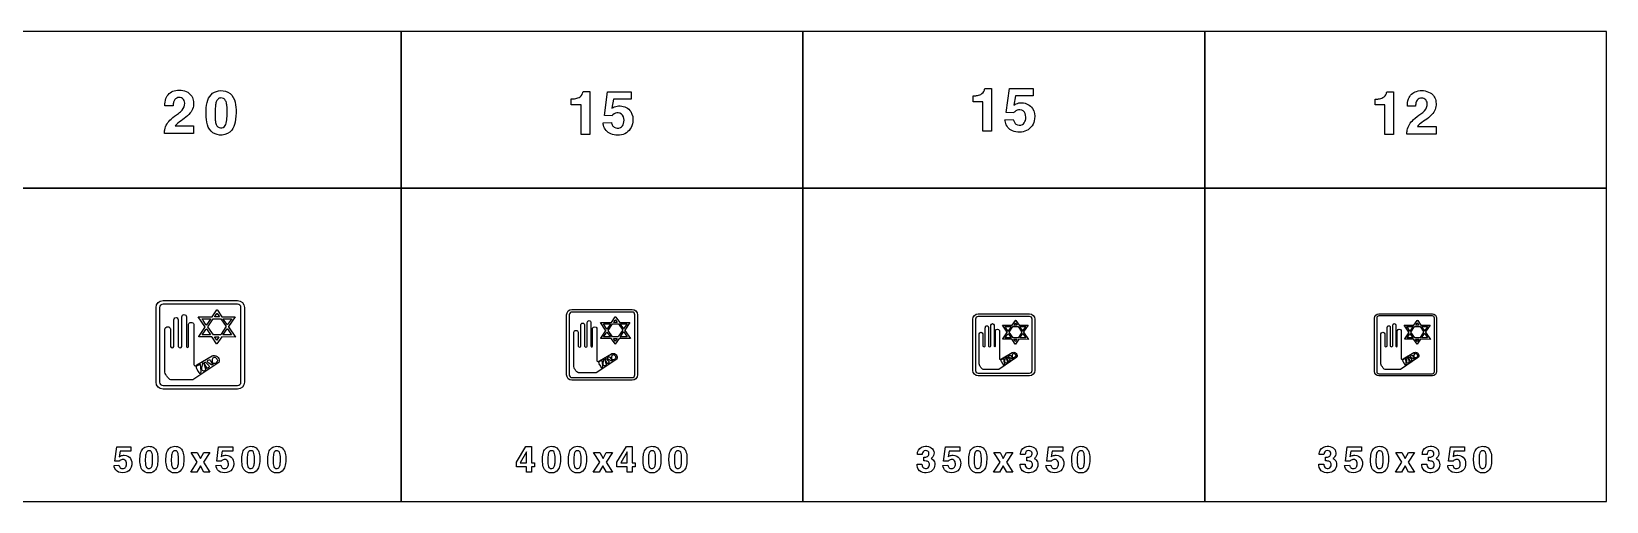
# Model space of a CAD drawing. Extents: x 0 to 18160, y 0 to 2655.
# Drawn here: x 9262 to 18160, y 0 to 2655 of the extents above; entities that cross this region are included whole.
import ezdxf

# ---------------------------------------------------------------- set-up
doc = ezdxf.new("R2010")
doc.units = 0
doc.header["$MEASUREMENT"] = 0

msp = doc.modelspace()

# ---------------------------------------------------------------- linework, layer by layer
for points in [[(9080, 1770), (11350, 1770), (11350, 2655), (9080, 2655)], [(11350, 1770), (13620, 1770), (13620, 2655), (11350, 2655)], [(13620, 1770), (15890, 1770), (15890, 2655), (13620, 2655)], [(15890, 1770), (18160, 1770), (18160, 2655), (15890, 2655)], [(9080, 0), (11350, 0), (11350, 1770), (9080, 1770)], [(11350, 0), (13620, 0), (13620, 1770), (11350, 1770)], [(13620, 0), (15890, 0), (15890, 1770), (13620, 1770)], [(15890, 0), (18160, 0), (18160, 1770), (15890, 1770)], [(10360.9, 988.034), (10360.4, 986.777), (10332.4, 945.305), (10329.6, 940.577), (10329, 940.577), (10290, 940.616), (10289.3, 940.618), (10257.2, 986.402), (10288, 1032.56), (10331.7, 1032.28)], [(12601.7, 967.428), (12601.3, 966.422), (12578.9, 933.245), (12576.4, 929.462), (12545, 929.494), (12544.4, 929.495), (12518.7, 966.122), (12543.4, 1003.05), (12578.4, 1002.82)], [(14857.1, 957.125), (14856.8, 956.245), (14837.2, 927.214), (14835, 923.905), (14807.3, 923.933), (14784.5, 955.982), (14806.1, 988.295), (14836.7, 988.097)], [(17127.1, 957.125), (17126.8, 956.245), (17107.2, 927.214), (17105, 923.905), (17077.3, 923.933), (17054.5, 955.982), (17076.1, 988.295), (17106.7, 988.097)], [(10198.2, 221.797), (10163.1, 276.346), (10197.9, 276.346), (10216.2, 242.294), (10234.9, 276.346), (10269, 276.346), (10233.5, 222.318), (10270, 166.299), (10235.4, 166.299), (10215.6, 202.389), (10195.2, 166.299), (10161, 166.299)], [(12001, 222.096), (12055.2, 309.963), (12087.1, 309.963), (12087.1, 219.228), (12103.3, 219.228), (12103.3, 196.409), (12087.1, 196.409), (12087.1, 165.058), (12058.6, 165.058), (12058.6, 196.409), (12001, 196.409)], [(12058.6, 280.769), (12022.6, 219.228), (12058.6, 219.228)], [(12472.5, 221.797), (12437.4, 276.346), (12472.2, 276.346), (12490.5, 242.294), (12509.2, 276.346), (12543.3, 276.346), (12507.8, 222.318), (12544.3, 166.299), (12509.7, 166.299), (12489.9, 202.389), (12469.5, 166.299), (12435.3, 166.299)], [(12569, 222.114), (12623.3, 309.981), (12655.1, 309.981), (12655.1, 219.246), (12671.3, 219.246), (12671.3, 196.427), (12655.1, 196.427), (12655.1, 165.076), (12626.6, 165.076), (12626.6, 196.427), (12569, 196.427)], [(12626.6, 280.787), (12590.6, 219.246), (12626.6, 219.246)], [(14734.2, 221.783), (14699.1, 276.332), (14733.9, 276.332), (14752.1, 242.28), (14770.8, 276.333), (14805, 276.333), (14769.4, 222.304), (14806, 166.285), (14771.4, 166.285), (14751.6, 202.375), (14731.2, 166.285), (14697, 166.285)], [(17004.2, 221.783), (16969.1, 276.332), (17003.9, 276.332), (17022.1, 242.28), (17040.8, 276.333), (17075, 276.333), (17039.4, 222.304), (17076, 166.285), (17041.4, 166.285), (17021.6, 202.375), (17001.2, 166.285), (16967, 166.285)]]:
    msp.add_lwpolyline(points, close=True)
for points in [[(10012.9, 2078.85, -0.0640343), (10014.2, 2099.78, -0.161687), (10050, 2160.33, -0.0283718), (10091.8, 2192.71, 0.0545111), (10112.7, 2210.64, 0.192461), (10127.7, 2250.18, 0.234238), (10114.1, 2276.56, 0.196223), (10088.8, 2281.34, 0.252425), (10066.8, 2264.16, 0.0856617), (10062.7, 2247.14, 0.0202329), (10062, 2235.45), (10015.3, 2235.45, -0.0983795), (10021.4, 2276.76, -0.245047), (10067.6, 2319.89, -0.207102), (10144.5, 2311.55, -0.233443), (10177, 2259.22, -0.20961), (10158.8, 2195.04, -0.0785124), (10124.9, 2163.57, 0.0107372), (10089.1, 2137.78, 0.0665092), (10073.2, 2121.74), (10177.7, 2121.74), (10177.7, 2078.85)], [(10247.9, 2191.49, -0.0563084), (10253.9, 2254.32, -0.130301), (10276.1, 2298.12, -0.174843), (10317.9, 2319.53, -0.147552), (10371, 2312.9, -0.192146), (10407.8, 2269.73, -0.0833996), (10417.1, 2212.7, -0.0545507), (10412.1, 2141.92, -0.116773), (10393, 2097.85, -0.221099), (10338.1, 2070.16, -0.162564), (10286.7, 2082.68, -0.174743), (10255.4, 2128.1, -0.0640867), (10247.9, 2186.79)], [(12310.9, 2274.45), (12324.1, 2274.45, 0.0261527), (12330.1, 2275.12, 0.0824327), (12354.9, 2282.34, 0.211118), (12374.9, 2306.08, 0.0230957), (12377.6, 2315.99), (12415.7, 2315.99), (12415.7, 2074.01), (12367.1, 2074.01), (12367.1, 2241.03), (12310.9, 2241.03)], [(12491, 2139), (12538, 2140.78, 0.0452719), (12544.4, 2124.55, 0.0567733), (12549.1, 2117.67, 0.070207), (12553.5, 2114.2, 0.264984), (12589.6, 2112.3, 0.20748), (12607, 2135.41, 0.147389), (12605.8, 2173.44, 0.308532), (12576.4, 2194.85, 0.215743), (12546.7, 2184.62, 0.028781), (12541.3, 2178.38), (12498.7, 2180.39), (12516.5, 2315.07), (12650.5, 2315.07), (12650.5, 2273.2), (12550.1, 2273.2), (12541.1, 2221.19, -0.0211252), (12554.1, 2228.73, -0.121371), (12587.4, 2234.58, -0.244671), (12647.2, 2202.63, -0.173069), (12658.8, 2143.5, -0.256779), (12613.6, 2077.51, -0.199585), (12534, 2076.44, -0.245625), (12493.7, 2125.34, -0.0170062)], [(14580.9, 2291.94), (14594.1, 2291.94, 0.0261527), (14600.1, 2292.61, 0.0824327), (14624.9, 2299.84, 0.211118), (14644.9, 2323.58, 0.0230957), (14647.6, 2333.49), (14685.7, 2333.49), (14685.7, 2091.51), (14637.1, 2091.51), (14637.1, 2258.53), (14580.9, 2258.53)], [(14761, 2156.5), (14808, 2158.28, 0.0452719), (14814.4, 2142.04, 0.0567733), (14819.1, 2135.17, 0.070207), (14823.5, 2131.7, 0.264984), (14859.6, 2129.8, 0.20748), (14877, 2152.9, 0.147389), (14875.8, 2190.94, 0.308532), (14846.4, 2212.34, 0.215743), (14816.7, 2202.11, 0.028781), (14811.3, 2195.87), (14768.7, 2197.89), (14786.5, 2332.56), (14920.5, 2332.56), (14920.5, 2290.7), (14820.1, 2290.7), (14811.1, 2238.69, -0.0211252), (14824, 2246.23, -0.121371), (14857.4, 2252.07, -0.244671), (14917.2, 2220.12, -0.173069), (14928.7, 2161, -0.256779), (14883.6, 2095.01, -0.199585), (14804, 2093.94, -0.245625), (14763.7, 2142.83, -0.0170062)], [(16852.4, 2273.43), (16865.5, 2273.43, 0.0261527), (16871.5, 2274.1, 0.0824327), (16896.4, 2281.32, 0.211118), (16916.4, 2305.06, 0.0230957), (16919, 2314.97), (16957.1, 2314.97), (16957.1, 2072.99), (16908.5, 2072.99), (16908.5, 2240.01), (16852.4, 2240.01)], [(17032.5, 2075.98, -0.0640343), (17033.8, 2096.92, -0.161687), (17069.6, 2157.46, -0.0283718), (17111.4, 2189.85, 0.0545111), (17132.3, 2207.78, 0.192461), (17147.3, 2247.31, 0.234238), (17133.7, 2273.69, 0.196223), (17108.4, 2278.47, 0.252425), (17086.4, 2261.29, 0.0856617), (17082.3, 2244.27, 0.0202329), (17081.6, 2232.58), (17034.9, 2232.58, -0.0983795), (17041, 2273.89, -0.245047), (17087.1, 2317.02, -0.207102), (17164.1, 2308.69, -0.233443), (17196.6, 2256.36, -0.20961), (17178.4, 2192.18, -0.0785124), (17144.5, 2160.7, 0.0107372), (17108.7, 2134.91, 0.0665092), (17092.8, 2118.88), (17197.3, 2118.88), (17197.3, 2075.98)], [(10299.2, 2160.96, 0.0124589), (10299.8, 2154.64, 0.0668192), (10305.4, 2129.25, 0.615362), (10356.3, 2123.64, 0.0726881), (10361.7, 2136.67, 0.0588562), (10366.4, 2173.95, 0.0389037), (10364.8, 2240.94, 0.084671), (10358.2, 2264.28, 0.156013), (10346.8, 2276.44, 0.143208), (10331, 2279.4, 0.172584), (10315.3, 2273.2, 0.132565), (10305.3, 2257.64, 0.0498315), (10300.8, 2235.92, 0.0368731)], [(10005, 635.003, -0.414213), (9965, 675.003), (9965, 1095, -0.414213), (10005, 1135), (10425, 1135, -0.414213), (10465, 1095), (10465, 675.003, -0.414213), (10425, 635.003)], [(10005, 655.003), (10425, 655.003, 0.414213), (10445, 675.003), (10445, 1095, 0.414213), (10425, 1115), (10005, 1115, 0.414213), (9985, 1095), (9985, 675.003, 0.414213)], [(10279.2, 1042.93, 0.0460718), (10281.2, 1043.18, 0.104359), (10282.2, 1043.63), (10308.8, 1081.78, -0.0109103), (10309.8, 1082.93, -0.318097), (10310.8, 1083.15, -0.127367), (10311.8, 1082.31, -0.0229683), (10313, 1080.57), (10337.5, 1044, 0.157279), (10339.1, 1043.15), (10404.7, 1043.14), (10412.3, 1043.14), (10374.9, 988.673, 0.170033), (10375.1, 987.328), (10415, 929.1), (10336, 929.519), (10308, 890.195, -0.0256269), (10307, 891.272), (10282.5, 928.247, 0.122746), (10281, 929.733), (10206.1, 930.034, -0.116725), (10206.4, 931.007, -0.00738924), (10207.4, 932.791), (10240.6, 982.142, 0.00784595), (10241.9, 984.963, 0.161356), (10241.8, 986.364, 0.044141), (10240.7, 987.853), (10203.5, 1042.33, -0.116187), (10203.4, 1042.85)], [(12315, 685.002, -0.414213), (12285, 715.002), (12285, 1055, -0.414213), (12315, 1085), (12655, 1085, -0.414213), (12685, 1055), (12685, 715.002, -0.414213), (12655, 685.002)], [(12315, 700.003), (12655, 700.003, 0.414213), (12670, 715.003), (12670, 1055, 0.414213), (12655, 1070), (12315, 1070, 0.414213), (12300, 1055), (12300, 715.003, 0.414213)], [(10137, 875.95, 0.083705), (10137.1, 875.065, 0.990213), (10148, 875.089), (10147.9, 880.033), (10147.9, 976.975), (10147.8, 996.59, -0.0609131), (10148.3, 1001.51, -0.677329), (10178.9, 1001.85), (10178.9, 778.604), (10178.9, 772.971, 0.575196), (10192, 768.733), (10196.2, 771.204), (10282.1, 821.918, -0.0615886), (10287.7, 824.362, -0.59503), (10319.5, 784.928), (10173.9, 686.856), (10049.3, 686.789, -0.110549), (10037.5, 694.048, -0.0564332), (10030.7, 701.813, 0.0248465), (10024.8, 710.743, -0.0761337), (10017.4, 723.148, -0.0760223), (10015.3, 738.822), (10015.3, 944.206, 0.00746783), (10015.2, 965.902, -0.0848186), (10015.6, 973.494, -0.862179), (10046.7, 973.472), (10046.6, 896.273), (10046.4, 875.341, 0.701048), (10065.7, 875.528), (10065.7, 889.669), (10065.7, 1020.79, -0.0566156), (10066, 1026.05, -1.01691), (10090.8, 1026.14), (10091.1, 876.958), (10091.1, 875.556, 0.756843), (10111, 876.314), (10111, 883.274), (10111, 1017.69, 0.00791138), (10110.9, 1041.44, -0.0153055), (10110.9, 1042.31, -0.0275233), (10110.9, 1043.85, -0.932983), (10136.9, 1043.79)], [(10271.8, 1032.14, -0.602345), (10273.1, 1029.46), (10251.1, 997.913, -0.082156), (10249.3, 996.314, -0.262171), (10248.4, 996.489, -0.025397), (10246.1, 999.876, 0.0081754), (10245.1, 1001.54), (10231.7, 1021.76, -0.0121102), (10225.9, 1030.01, -0.0876534), (10225.5, 1031.25, -0.122351), (10225.8, 1031.79, -0.0965265), (10226.7, 1032.05, -0.0390165), (10228.2, 1032.14)], [(10296.7, 1043.19, -0.00735887), (10297.3, 1044.26), (10308.2, 1062.03, -0.0792398), (10309.2, 1062.63, -0.0997169), (10310.2, 1061.97), (10323, 1043.22)], [(10391.8, 1032.42), (10390.7, 1030.87), (10369.2, 1000.35, -0.0788601), (10367.6, 999.229, -0.252582), (10366.4, 999.582), (10345.3, 1030.76, -0.056561), (10345, 1032.36, -0.028578), (10347.1, 1032.44)], [(12422.6, 877.76, 0.083705), (12422.7, 877.053, 0.990213), (12431.4, 877.072), (12431.3, 881.027), (12431.3, 958.581), (12431.3, 974.273, -0.0609131), (12431.6, 978.207, -0.677329), (12456.1, 978.479), (12456.2, 799.884), (12456.1, 795.377, 0.575196), (12466.6, 791.987), (12469.9, 793.963), (12538.7, 834.535, -0.0615886), (12543.1, 836.49, -0.59503), (12568.6, 804.943), (12452.2, 726.486), (12352.5, 726.432, -0.110549), (12343, 732.239, -0.0564332), (12337.6, 738.451, 0.0248465), (12332.8, 745.595, -0.0761337), (12326.9, 755.519, -0.0760223), (12325.3, 768.058), (12325.2, 932.365, 0.00746783), (12325.2, 949.722, -0.0848186), (12325.5, 955.796, -0.862179), (12350.3, 955.778), (12350.3, 894.019), (12350.1, 877.274, 0.701048), (12365.6, 877.423), (12365.6, 888.736), (12365.6, 993.631, -0.0566156), (12365.8, 997.837, -1.01691), (12385.6, 997.913), (12385.9, 878.567), (12385.8, 877.446, 0.756843), (12401.8, 878.052), (12401.8, 883.62), (12401.8, 991.152, 0.00791138), (12401.7, 1010.15, -0.0153055), (12401.7, 1010.85, -0.0275233), (12401.7, 1012.08, -0.932983), (12422.5, 1012.03)], [(12536.4, 1011.34, 0.0460718), (12537.9, 1011.54, 0.104359), (12538.7, 1011.9), (12560.1, 1042.43, -0.0109103), (12560.9, 1043.35, -0.318097), (12561.7, 1043.52, -0.127367), (12562.5, 1042.85, -0.0229683), (12563.4, 1041.46), (12583, 1012.2, 0.157279), (12584.3, 1011.52), (12636.8, 1011.51), (12642.9, 1011.51), (12613, 967.939, 0.170033), (12613, 966.863), (12645, 920.28), (12581.8, 920.616), (12559.4, 889.156, -0.0256269), (12558.6, 890.018), (12539, 919.598, 0.122746), (12537.8, 920.787), (12477.8, 921.028, -0.116725), (12478.1, 921.806, -0.00738924), (12478.9, 923.233), (12505.5, 962.715, 0.00784595), (12506.5, 964.971, 0.161356), (12506.4, 966.092, 0.044141), (12505.5, 967.283), (12475.8, 1011.07)], [(12530.4, 1002.71, -0.602345), (12531.5, 1000.57), (12513.9, 975.332, -0.082156), (12512.5, 974.052, -0.262171), (12511.7, 974.192, -0.025397), (12509.9, 976.901, 0.0081754), (12509.1, 978.23), (12498.3, 994.41, -0.0121102), (12493.7, 1001.01, -0.0876534), (12493.4, 1002, -0.122351), (12493.7, 1002.43, -0.0965265), (12494.4, 1002.64, -0.0390165), (12495.6, 1002.71)], [(12550.4, 1011.55, -0.00735887), (12550.8, 1012.41), (12559.5, 1026.62, -0.0792398), (12560.4, 1027.11, -0.0997169), (12561.2, 1026.58), (12571.4, 1011.58)], [(12626.4, 1002.94), (12625.6, 1001.7), (12608.4, 977.279, -0.0788601), (12607.1, 976.384, -0.252582), (12606.1, 976.667), (12589.2, 1001.61, -0.056561), (12589, 1002.89, -0.028578), (12590.7, 1002.95)], [(14610, 710.003, -0.414213), (14580, 740.003), (14580, 1030, -0.414213), (14610, 1060), (14900, 1060, -0.414213), (14930, 1030), (14930, 740.003, -0.414213), (14900, 710.003)], [(14610, 725.003), (14900, 725.003, 0.414213), (14915, 740.003), (14915, 1030, 0.414213), (14900, 1045), (14610, 1045, 0.414213), (14595, 1030), (14595, 740.003, 0.414213)], [(14700.4, 878.666, 0.083705), (14700.5, 878.046, 0.990213), (14708.1, 878.063), (14708, 881.524), (14708, 949.383), (14708, 963.114, -0.0609131), (14708.3, 966.556, -0.677329), (14729.7, 966.794), (14729.8, 810.524), (14729.7, 806.581, 0.575196), (14738.9, 803.614), (14741.8, 805.343), (14802, 840.843, -0.0615886), (14805.9, 842.554, -0.59503), (14828.2, 814.951), (14726.3, 746.3), (14639, 746.253, -0.110549), (14630.8, 751.334, -0.0564332), (14626, 756.77, 0.0248465), (14621.8, 763.021, -0.0761337), (14616.7, 771.705, -0.0760223), (14615.2, 782.676), (14615.2, 926.445, 0.00746783), (14615.1, 941.632, -0.0848186), (14615.4, 946.947, -0.862179), (14637.2, 946.931), (14637.1, 892.892), (14637, 878.24, 0.701048), (14650.5, 878.371), (14650.5, 888.269), (14650.5, 980.052, -0.0566156), (14650.7, 983.733, -1.01691), (14668.1, 983.799), (14668.2, 879.372), (14668.2, 878.39, 0.756843), (14682.2, 878.92), (14682.2, 883.793), (14682.2, 977.883, 0.00791138), (14682.1, 994.507, -0.0153055), (14682.1, 995.116, -0.0275233), (14682.1, 996.193, -0.932983), (14700.4, 996.152)], [(14799.9, 995.55, 0.0460718), (14801.3, 995.724, 0.104359), (14802, 996.039), (14820.7, 1022.75, -0.0109103), (14821.4, 1023.55, -0.318097), (14822.1, 1023.7, -0.127367), (14822.8, 1023.12, -0.0229683), (14823.6, 1021.9), (14840.8, 996.299, 0.157279), (14841.9, 995.703), (14887.8, 995.698), (14893.1, 995.698), (14867, 957.572, 0.170033), (14867, 956.63), (14895, 915.871), (14839.7, 916.164), (14820.1, 888.637, -0.0256269), (14819.4, 889.391), (14802.2, 915.274, 0.122746), (14801.2, 916.314), (14748.7, 916.525, -0.116725), (14748.9, 917.206, -0.00738924), (14749.7, 918.455), (14772.9, 953.001, 0.00784595), (14773.9, 954.975, 0.161356), (14773.7, 955.956, 0.044141), (14773, 956.998), (14746.9, 995.314)], [(14794.7, 988, -0.602345), (14795.7, 986.121), (14780.3, 964.041, -0.082156), (14779, 962.921, -0.262171), (14778.4, 963.044, -0.025397), (14776.8, 965.415, 0.0081754), (14776.1, 966.577), (14766.7, 980.734, -0.0121102), (14762.6, 986.506, -0.0876535), (14762.3, 987.378, -0.122351), (14762.6, 987.756, -0.0965265), (14763.2, 987.938, -0.0390165), (14764.2, 988)], [(14812.2, 995.732, -0.00735887), (14812.6, 996.482), (14820.2, 1008.92, -0.0792398), (14821, 1009.34, -0.0997169), (14821.7, 1008.88), (14830.6, 995.756)], [(14878.7, 988.194), (14878, 987.112), (14862.9, 965.744, -0.0788601), (14861.8, 964.961, -0.252582), (14861, 965.209), (14846.2, 987.033, -0.056561), (14846, 988.153, -0.028578), (14847.5, 988.209)], [(16874, 710.003, -0.414213), (16850, 734.003), (16850, 1036, -0.414213), (16874, 1060), (17176, 1060, -0.414213), (17200, 1036), (17200, 734.003, -0.414213), (17176, 710.003)], [(16874, 722.003), (17176, 722.003, 0.414213), (17188, 734.003), (17188, 1036, 0.414213), (17176, 1048), (16874, 1048, 0.414213), (16862, 1036), (16862, 734.003, 0.414213)], [(16970.4, 878.666, 0.083705), (16970.5, 878.046, 0.990213), (16978.1, 878.063), (16978, 881.524), (16978, 949.383), (16978, 963.114, -0.0609131), (16978.3, 966.556, -0.677329), (16999.7, 966.794), (16999.8, 810.524), (16999.7, 806.581, 0.575196), (17008.9, 803.614), (17011.8, 805.343), (17072, 840.843, -0.0615886), (17075.9, 842.554, -0.59503), (17098.2, 814.951), (16996.3, 746.3), (16909, 746.253, -0.110549), (16900.8, 751.334, -0.0564332), (16896, 756.77, 0.0248465), (16891.8, 763.021, -0.0761337), (16886.7, 771.705, -0.0760223), (16885.2, 782.676), (16885.2, 926.445, 0.00746783), (16885.1, 941.632, -0.0848186), (16885.4, 946.947, -0.862179), (16907.2, 946.931), (16907.1, 892.892), (16907, 878.24, 0.701048), (16920.5, 878.371), (16920.5, 888.269), (16920.5, 980.052, -0.0566156), (16920.7, 983.733, -1.01691), (16938.1, 983.799), (16938.2, 879.372), (16938.2, 878.39, 0.756843), (16952.2, 878.92), (16952.2, 883.793), (16952.2, 977.883, 0.00791138), (16952.1, 994.507, -0.0153055), (16952.1, 995.116, -0.0275233), (16952.1, 996.193, -0.932983), (16970.4, 996.152)], [(17069.9, 995.55, 0.0460718), (17071.3, 995.724, 0.104359), (17072, 996.039), (17090.7, 1022.75, -0.0109103), (17091.4, 1023.55, -0.318097), (17092.1, 1023.7, -0.127367), (17092.8, 1023.12, -0.0229683), (17093.6, 1021.9), (17110.8, 996.299, 0.157279), (17111.9, 995.703), (17157.8, 995.698), (17163.1, 995.698), (17137, 957.572, 0.170033), (17137, 956.63), (17165, 915.871), (17109.7, 916.164), (17090.1, 888.637, -0.0256269), (17089.4, 889.391), (17072.2, 915.274, 0.122746), (17071.2, 916.314), (17018.7, 916.525, -0.116725), (17018.9, 917.206, -0.00738924), (17019.7, 918.455), (17042.9, 953.001, 0.00784595), (17043.9, 954.975, 0.161356), (17043.7, 955.956, 0.044141), (17043, 956.998), (17016.9, 995.314)], [(17064.7, 988, -0.602345), (17065.7, 986.121), (17050.3, 964.041, -0.082156), (17049, 962.921, -0.262171), (17048.4, 963.044, -0.025397), (17046.8, 965.415, 0.0081754), (17046.1, 966.577), (17036.7, 980.734, -0.0121102), (17032.6, 986.506, -0.0876535), (17032.3, 987.378, -0.122351), (17032.6, 987.756, -0.0965265), (17033.2, 987.938, -0.0390165), (17034.2, 988)], [(17082.2, 995.732, -0.00735887), (17082.6, 996.482), (17090.2, 1008.92, -0.0792398), (17091, 1009.34, -0.0997169), (17091.7, 1008.88), (17100.6, 995.756)], [(17148.7, 988.194), (17148, 987.112), (17132.9, 965.744, -0.0788601), (17131.8, 964.961, -0.252582), (17131, 965.209), (17116.2, 987.033, -0.056561), (17116, 988.153, -0.028578), (17117.5, 988.209)], [(10273.8, 941.85, -0.22391), (10273.6, 940.675), (10267.5, 940.585), (10226.4, 940.585), (10243.3, 966.434, -0.0273779), (10249.5, 975.285)], [(10320.9, 929.43), (10308.4, 911.333, -0.151999), (10307.8, 911.395), (10296, 929.391), (10299.8, 929.43)], [(10392.2, 942.233, -0.206584), (10392.4, 941.235, -0.103537), (10391.8, 940.87, -0.0613129), (10389.4, 940.888, 0.014511), (10388.4, 940.96), (10343.3, 940.96), (10344.3, 942.47), (10367.6, 975.869, -0.333311), (10368.8, 975.846)], [(12532.1, 930.48, -0.22391), (12531.9, 929.541), (12527, 929.469), (12494.1, 929.469), (12507.6, 950.148, -0.0273779), (12512.6, 957.228)], [(12569.7, 920.544), (12559.8, 906.067, -0.151999), (12559.2, 906.117), (12549.8, 920.513), (12552.8, 920.544)], [(12626.8, 930.787, -0.206584), (12626.9, 929.989, -0.103537), (12626.4, 929.696, -0.0613129), (12624.5, 929.71, 0.0145111), (12623.8, 929.768), (12587.6, 929.768), (12588.5, 930.976), (12607.1, 957.696, -0.333311), (12608.1, 957.677)], [(14796.2, 924.796, -0.22391), (14796, 923.974), (14791.7, 923.911), (14763, 923.911), (14774.8, 942.005, -0.0273779), (14779.2, 948.2)], [(14829.1, 916.101), (14820.4, 903.434, -0.151999), (14819.9, 903.477), (14811.7, 916.074), (14814.4, 916.101)], [(14879, 925.064, -0.206584), (14879.2, 924.366, -0.103537), (14878.7, 924.11, -0.0613129), (14877.1, 924.123, 0.014511), (14876.4, 924.173), (14844.8, 924.173), (14845.5, 925.23), (14861.8, 948.61, -0.333311), (14862.7, 948.594)], [(17066.2, 924.796, -0.22391), (17066, 923.974), (17061.7, 923.911), (17033, 923.911), (17044.8, 942.005, -0.0273779), (17049.2, 948.2)], [(17099.1, 916.101), (17090.4, 903.434, -0.151999), (17089.9, 903.477), (17081.7, 916.074), (17084.4, 916.101)], [(17149, 925.064, -0.206584), (17149.2, 924.366, -0.103537), (17148.7, 924.11, -0.0613129), (17147.1, 924.123, 0.014511), (17146.4, 924.173), (17114.8, 924.173), (17115.5, 925.23), (17131.8, 948.61, -0.333311), (17132.7, 948.594)], [(10309.4, 804.763, -0.0145056), (10311.6, 797.698, -0.20397), (10311, 791.746), (10302.4, 782.26), (10298.7, 779.428, -0.0510511), (10291.8, 779.241), (10287.3, 781.368), (10285, 785.961, -0.0789782), (10284.9, 787.288), (10285, 789.235), (10285, 803.432, -0.145064), (10287.1, 812.117, -0.280692), (10294.7, 815.642, -0.162759), (10301.8, 813.287), (10307.2, 808.4, -0.0891286)], [(12508.3, 775.823, -0.286052), (12506.8, 769.877, -0.0157135), (12504.2, 767.336, -0.171678), (12501.8, 766.483, -0.197386), (12495.8, 768.425, -0.0729641), (12492.3, 773.013, -0.156927), (12491.5, 776.942, -0.0575472), (12491.9, 780.782), (12496, 800.084), (12496.7, 803.362, -0.151075), (12497.4, 803.902), (12501.1, 801.586), (12506.8, 780.824)], [(12525.1, 788.677, -0.0765563), (12525.4, 787.209), (12523.9, 782.65), (12516.4, 778.048, -0.0463111), (12515.8, 778.438, -0.0815042), (12514.6, 780.372), (12504.7, 799.852, -0.307967), (12505.6, 805.45, -0.0196533), (12506.6, 806.64, -0.13588), (12507.5, 807.188, -0.213376), (12508.6, 806.94, -0.0327353), (12509.3, 806.419), (12522.2, 793.292, -0.117883)], [(12536.3, 804.974), (12542.3, 795.748, -0.105165), (12542, 795.157, -0.0332428), (12541.4, 794.601, -0.0683811), (12540.8, 794.281), (12535.6, 794.341), (12523.7, 802.133), (12519.6, 804.9), (12517.8, 807.714, -0.353244), (12521.3, 816.346, -0.251559), (12529, 816.548), (12529.3, 816.201)], [(12560.5, 820.811, -0.0145056), (12562.2, 815.158, -0.20397), (12561.8, 810.397), (12554.9, 802.808), (12551.9, 800.542, -0.0510511), (12546.4, 800.393), (12542.8, 802.095), (12541, 805.769, -0.0789782), (12540.9, 806.83), (12541, 808.388), (12541, 819.746, -0.145064), (12542.7, 826.693, -0.280692), (12548.7, 829.514, -0.162759), (12554.4, 827.63), (12558.8, 823.72, -0.0891286)], [(14758.7, 781.389), (14755.4, 806.853, 0.229841), (14754.8, 807.252, 0.11235), (14754, 807.145, 0.0141641), (14753.3, 806.841), (14742.9, 801.983, 0.241468), (14738.5, 797.678, 0.259308), (14739.7, 791.836), (14747.2, 779.399), (14749.4, 775.267), (14750.1, 773.717, 0.0827987), (14750.8, 772.69, 0.202664), (14751.6, 772.365, 0.101051), (14753, 772.687, 0.0304882), (14756.1, 774.355, 0.205232), (14758.4, 777.376, 0.0649817)], [(14775.4, 789.471, -0.286052), (14774.1, 784.269, -0.0157135), (14771.8, 782.046, -0.171678), (14769.7, 781.298, -0.197386), (14764.5, 782.998, -0.0729641), (14761.4, 787.012, -0.156927), (14760.7, 790.45, -0.0575472), (14761, 793.81), (14764.6, 810.7), (14765.2, 813.568, -0.151075), (14765.9, 814.04), (14769, 812.014), (14774, 793.847)], [(14790.1, 800.717, -0.0765563), (14790.3, 799.433), (14789.1, 795.444), (14782.5, 791.417, -0.0463111), (14781.9, 791.758, -0.0815042), (14780.9, 793.451), (14772.3, 810.495, -0.307967), (14773, 815.394, -0.0196533), (14773.9, 816.435, -0.13588), (14774.7, 816.915, -0.213376), (14775.6, 816.697, -0.0327353), (14776.3, 816.241), (14787.6, 804.756, -0.117883)], [(14799.9, 814.977), (14805.1, 806.905, -0.105165), (14804.9, 806.388, -0.0332428), (14804.3, 805.901, -0.0683811), (14803.8, 805.621), (14799.3, 805.674), (14788.8, 812.492), (14785.3, 814.913), (14783.7, 817.375, -0.353244), (14786.8, 824.928, -0.251559), (14793.5, 825.105), (14793.8, 824.801)], [(14821.1, 828.834, -0.0145056), (14822.6, 823.889, -0.20397), (14822.2, 819.722), (14816.2, 813.082), (14813.6, 811.099, -0.0510511), (14808.7, 810.969), (14805.6, 812.458), (14804, 815.673, -0.0789782), (14803.9, 816.602), (14804, 817.965), (14804, 827.903, -0.145064), (14805.5, 833.982, -0.280692), (14810.8, 836.45, -0.162759), (14815.8, 834.801), (14819.6, 831.38, -0.0891287)], [(17028.7, 781.389), (17025.4, 806.853, 0.229841), (17024.8, 807.252, 0.11235), (17024, 807.145, 0.0141641), (17023.3, 806.841), (17012.9, 801.983, 0.241468), (17008.5, 797.678, 0.259308), (17009.7, 791.836), (17017.2, 779.399), (17019.4, 775.267), (17020.1, 773.717, 0.0827987), (17020.8, 772.69, 0.202664), (17021.6, 772.365, 0.101051), (17023, 772.687, 0.0304882), (17026.1, 774.355, 0.205232), (17028.4, 777.376, 0.0649817)], [(17045.4, 789.471, -0.286052), (17044.1, 784.269, -0.0157135), (17041.8, 782.046, -0.171678), (17039.7, 781.298, -0.197386), (17034.5, 782.998, -0.0729641), (17031.4, 787.012, -0.156927), (17030.7, 790.45, -0.0575472), (17031, 793.81), (17034.6, 810.7), (17035.2, 813.568, -0.151075), (17035.9, 814.04), (17039, 812.014), (17044, 793.847)], [(17060.1, 800.717, -0.0765563), (17060.3, 799.433), (17059.1, 795.444), (17052.5, 791.417, -0.0463111), (17051.9, 791.758, -0.0815042), (17050.9, 793.451), (17042.3, 810.495, -0.307967), (17043, 815.394, -0.0196533), (17043.9, 816.435, -0.13588), (17044.7, 816.915, -0.213376), (17045.6, 816.697, -0.0327353), (17046.3, 816.241), (17057.6, 804.756, -0.117883)], [(17069.9, 814.977), (17075.1, 806.905, -0.105165), (17074.9, 806.388, -0.0332428), (17074.3, 805.901, -0.0683811), (17073.8, 805.621), (17069.3, 805.674), (17058.8, 812.492), (17055.3, 814.913), (17053.7, 817.375, -0.353244), (17056.8, 824.928, -0.251559), (17063.5, 825.105), (17063.8, 824.801)], [(17091.1, 828.834, -0.0145056), (17092.6, 823.889, -0.20397), (17092.2, 819.722), (17086.2, 813.082), (17083.6, 811.099, -0.0510511), (17078.7, 810.969), (17075.6, 812.458), (17074, 815.673, -0.0789782), (17073.9, 816.602), (17074, 817.965), (17074, 827.903, -0.145064), (17075.5, 833.982, -0.280692), (17080.8, 836.45, -0.162759), (17085.8, 834.801), (17089.6, 831.38, -0.0891287)], [(10220.3, 736.984), (10215.6, 773.361, 0.229841), (10214.8, 773.931, 0.11235), (10213.6, 773.777, 0.0141641), (10212.5, 773.344), (10197.7, 766.404, 0.241468), (10191.4, 760.254, 0.259308), (10193.1, 751.908), (10203.9, 734.14), (10207, 728.238), (10208, 726.024, 0.0827987), (10209, 724.556, 0.202664), (10210.1, 724.093, 0.101051), (10212.1, 724.551, 0.0304882), (10216.5, 726.935, 0.205232), (10219.8, 731.25, 0.0649817)], [(10244.1, 748.527, -0.286052), (10242.3, 741.095, -0.0157135), (10239.1, 737.919, -0.171678), (10236, 736.852, -0.197386), (10228.5, 739.28, -0.0729641), (10224.1, 745.014, -0.156927), (10223.1, 749.926, -0.0575472), (10223.6, 754.726), (10228.7, 778.854), (10229.6, 782.951, -0.151075), (10230.6, 783.625), (10235.1, 780.731), (10242.2, 754.778)], [(10265.2, 764.595, -0.0765563), (10265.5, 762.76), (10263.7, 757.061), (10254.2, 751.309, -0.0463111), (10253.5, 751.796, -0.0815042), (10252, 754.214), (10239.7, 778.563, -0.307967), (10240.7, 785.561, -0.0196533), (10242, 787.048, -0.13588), (10243.1, 787.734, -0.213376), (10244.5, 787.424, -0.0327353), (10245.4, 786.772), (10261.5, 770.364, -0.117883)], [(10279.1, 784.965), (10286.6, 773.434, -0.105165), (10286.3, 772.695, -0.0332428), (10285.5, 772, -0.0683811), (10284.7, 771.599), (10278.2, 771.674), (10263.3, 781.415), (10258.2, 784.873), (10256, 788.391, -0.353244), (10260.4, 799.181, -0.251559), (10270, 799.433), (10270.4, 799)], [(12489.2, 766.588), (12485.5, 795.689, 0.229841), (12484.8, 796.145, 0.11235), (12483.9, 796.022, 0.0141641), (12483, 795.675), (12471.2, 790.124, 0.241468), (12466.1, 785.204, 0.259308), (12467.5, 778.527), (12476.1, 764.313), (12478.6, 759.591), (12479.4, 757.82, 0.0827987), (12480.2, 756.645, 0.202664), (12481.1, 756.275, 0.101051), (12482.7, 756.642, 0.0304882), (12486.2, 758.548, 0.205232), (12488.8, 762.001, 0.0649817)], [(9727.75, 203.882), (9755.92, 204.948, 0.0452719), (9759.76, 195.209, 0.0567733), (9762.6, 191.086, 0.070207), (9765.26, 189, 0.264984), (9786.87, 187.863, 0.20748), (9797.32, 201.726, 0.147389), (9796.63, 224.545, 0.308532), (9779, 237.389, 0.215743), (9761.13, 231.252, 0.028781), (9757.91, 227.507), (9732.34, 228.716), (9743.03, 309.522), (9823.46, 309.522), (9823.46, 284.403), (9763.2, 284.403), (9757.82, 253.195, -0.0211252), (9765.57, 257.721, -0.121371), (9785.57, 261.228, -0.244671), (9821.44, 242.057, -0.173069), (9828.39, 206.583, -0.256779), (9801.28, 166.986, -0.199585), (9753.55, 166.346, -0.245625), (9729.38, 195.683, -0.0170062)], [(9874.18, 234.284, -0.0563084), (9877.8, 271.986, -0.130301), (9891.12, 298.265, -0.174843), (9916.22, 311.109, -0.147552), (9948.09, 307.128, -0.192146), (9970.17, 281.228, -0.0833996), (9975.72, 247.01, -0.0545507), (9972.71, 204.545, -0.116773), (9961.26, 178.1, -0.221099), (9928.35, 161.488, -0.162564), (9897.47, 169, -0.174743), (9878.7, 196.251, -0.0640867), (9874.23, 231.464)], [(9905.01, 215.967, 0.0124589), (9905.32, 212.175, 0.0668192), (9908.68, 196.938, 0.615362), (9939.23, 193.574, 0.0726881), (9942.5, 201.393, 0.0588562), (9945.32, 223.763, 0.0389037), (9944.34, 263.953, 0.084671), (9940.39, 277.957, 0.156013), (9933.52, 285.256, 0.143208), (9924.08, 287.033, 0.172584), (9914.63, 283.313, 0.132565), (9908.66, 273.976, 0.0498315), (9905.93, 260.943, 0.0368731)], [(10020.9, 234.284, -0.0563084), (10024.6, 271.986, -0.130301), (10037.9, 298.265, -0.174843), (10063, 311.109, -0.147552), (10094.8, 307.128, -0.192146), (10116.9, 281.227, -0.0833996), (10122.5, 247.009, -0.0545507), (10119.5, 204.545, -0.116773), (10108, 178.1, -0.221099), (10075.1, 161.488, -0.162564), (10044.2, 169, -0.174743), (10025.5, 196.251, -0.0640867), (10021, 231.465)], [(10051.8, 215.967, 0.0124589), (10052.1, 212.175, 0.0668192), (10055.4, 196.938, 0.615362), (10086, 193.574, 0.0726881), (10089.2, 201.393, 0.0588562), (10092.1, 223.763, 0.0389037), (10091.1, 263.953, 0.084671), (10087.1, 277.957, 0.156013), (10080.3, 285.256, 0.143208), (10070.8, 287.033, 0.172584), (10061.4, 283.313, 0.132565), (10055.4, 273.976, 0.0498315), (10052.7, 260.943, 0.0368731)], [(10303.3, 203.891), (10331.5, 204.957, 0.0452719), (10335.3, 195.218, 0.0567733), (10338.2, 191.095, 0.070207), (10340.8, 189.009, 0.264984), (10362.4, 187.872, 0.20748), (10372.9, 201.735, 0.147389), (10372.2, 224.554, 0.308532), (10354.6, 237.398, 0.215743), (10336.7, 231.261, 0.028781), (10333.5, 227.517), (10307.9, 228.725), (10318.6, 309.531), (10399, 309.531), (10399, 284.412), (10338.8, 284.412), (10333.4, 253.204, -0.0211252), (10341.1, 257.73, -0.121371), (10361.1, 261.237, -0.244671), (10397, 242.066, -0.173069), (10404, 206.592, -0.256779), (10376.8, 166.995, -0.199585), (10329.1, 166.355, -0.245625), (10304.9, 195.692, -0.0170062)], [(10449.7, 234.285, -0.0563084), (10453.4, 271.986, -0.130301), (10466.7, 298.266, -0.174843), (10491.8, 311.109, -0.147552), (10523.7, 307.128, -0.192146), (10545.7, 281.228, -0.0833996), (10551.3, 247.01, -0.0545507), (10548.3, 204.545, -0.116773), (10536.8, 178.1, -0.221099), (10503.9, 161.488, -0.162564), (10473, 169, -0.174743), (10454.3, 196.251, -0.0640867), (10449.8, 231.465)], [(10480.6, 215.967, 0.0124589), (10480.9, 212.176, 0.0668192), (10484.2, 196.939, 0.615362), (10514.8, 193.574, 0.0726881), (10518.1, 201.394, 0.0588562), (10520.9, 223.763, 0.0389037), (10519.9, 263.953, 0.084671), (10516, 277.958, 0.156013), (10509.1, 285.256, 0.143208), (10499.7, 287.033, 0.172584), (10490.2, 283.313, 0.132565), (10484.2, 273.977, 0.0498315), (10481.5, 260.943, 0.0368731)], [(10596.5, 234.275, -0.0563084), (10600.1, 271.977, -0.130301), (10613.4, 298.256, -0.174843), (10638.5, 311.1, -0.147552), (10670.4, 307.119, -0.192146), (10692.5, 281.219, -0.0833996), (10698, 247.001, -0.0545507), (10695, 204.536, -0.116773), (10683.6, 178.091, -0.221099), (10650.7, 161.479, -0.162564), (10619.8, 168.991, -0.174743), (10601, 196.242, -0.0640867), (10596.5, 231.455)], [(10627.3, 215.958, 0.0124589), (10627.6, 212.166, 0.0668192), (10631, 196.929, 0.615362), (10661.5, 193.565, 0.0726881), (10664.8, 201.384, 0.0588562), (10667.6, 223.754, 0.0389037), (10666.7, 263.944, 0.084671), (10662.7, 277.948, 0.156013), (10655.8, 285.247, 0.143208), (10646.4, 287.024, 0.172584), (10636.9, 283.304, 0.132565), (10631, 273.967, 0.0498315), (10628.2, 260.934, 0.0368731)], [(12148.5, 234.285, -0.0563084), (12152.1, 271.986, -0.130301), (12165.4, 298.266, -0.174843), (12190.5, 311.109, -0.147552), (12222.4, 307.128, -0.192146), (12244.5, 281.228, -0.0833996), (12250, 247.01, -0.0545507), (12247, 204.545, -0.116773), (12235.6, 178.1, -0.221099), (12202.7, 161.489, -0.162564), (12171.8, 169, -0.174743), (12153, 196.252, -0.0640867), (12148.5, 231.465)], [(12179.3, 215.967, 0.0124589), (12179.6, 212.176, 0.0668192), (12183, 196.939, 0.615362), (12213.5, 193.574, 0.0726881), (12216.8, 201.394, 0.0588562), (12219.6, 223.763, 0.0389037), (12218.6, 263.953, 0.084671), (12214.7, 277.958, 0.156013), (12207.8, 285.256, 0.143208), (12198.4, 287.034, 0.172584), (12188.9, 283.313, 0.132565), (12183, 273.977, 0.0498315), (12180.2, 260.943, 0.0368731)], [(12295.2, 234.285, -0.0563084), (12298.9, 271.986, -0.130301), (12312.2, 298.266, -0.174843), (12337.3, 311.109, -0.147552), (12369.1, 307.128, -0.192146), (12391.2, 281.228, -0.0833996), (12396.8, 247.01, -0.0545507), (12393.8, 204.545, -0.116773), (12382.3, 178.1, -0.221099), (12349.4, 161.489, -0.162564), (12318.5, 169.001, -0.174743), (12299.8, 196.252, -0.0640867), (12295.3, 231.465)], [(12326.1, 215.967, 0.0124589), (12326.4, 212.176, 0.0668192), (12329.7, 196.939, 0.615362), (12360.3, 193.574, 0.0726881), (12363.5, 201.394, 0.0588562), (12366.4, 223.763, 0.0389037), (12365.4, 263.953, 0.084671), (12361.4, 277.958, 0.156013), (12354.6, 285.256, 0.143208), (12345.1, 287.034, 0.172584), (12335.7, 283.313, 0.132565), (12329.7, 273.977, 0.0498315), (12327, 260.943, 0.0368731)], [(12716.5, 234.285, -0.0563084), (12720.1, 271.986, -0.130301), (12733.4, 298.265, -0.174843), (12758.5, 311.109, -0.147552), (12790.4, 307.128, -0.192146), (12812.5, 281.228, -0.0833996), (12818, 247.01, -0.0545507), (12815, 204.545, -0.116773), (12803.6, 178.1, -0.221099), (12770.7, 161.488, -0.162564), (12739.8, 169, -0.174743), (12721, 196.251, -0.0640867), (12716.5, 231.465)], [(12747.3, 215.967, 0.0124589), (12747.6, 212.176, 0.0668192), (12751, 196.939, 0.615362), (12781.5, 193.574, 0.0726881), (12784.8, 201.394, 0.0588562), (12787.6, 223.763, 0.0389037), (12786.7, 263.953, 0.084671), (12782.7, 277.957, 0.156013), (12775.8, 285.256, 0.143208), (12766.4, 287.033, 0.172584), (12757, 283.313, 0.132565), (12751, 273.976, 0.0498315), (12748.3, 260.943, 0.0368731)], [(12863.2, 234.275, -0.0563084), (12866.9, 271.977, -0.130301), (12880.2, 298.256, -0.174843), (12905.3, 311.1, -0.147552), (12937.2, 307.119, -0.192146), (12959.2, 281.218, -0.0833996), (12964.8, 247, -0.0545507), (12961.8, 204.536, -0.116773), (12950.3, 178.091, -0.221099), (12917.4, 161.479, -0.162564), (12886.5, 168.991, -0.174743), (12867.8, 196.242, -0.0640867), (12863.3, 231.455)], [(12894.1, 215.958, 0.0124589), (12894.4, 212.166, 0.0668192), (12897.7, 196.929, 0.615362), (12928.3, 193.565, 0.0726881), (12931.6, 201.384, 0.0588562), (12934.4, 223.754, 0.0389037), (12933.4, 263.944, 0.084671), (12929.5, 277.948, 0.156013), (12922.6, 285.247, 0.143208), (12913.2, 287.024, 0.172584), (12903.7, 283.304, 0.132565), (12897.7, 273.967, 0.0498315), (12895, 260.934, 0.0368731)], [(14264.9, 210.618), (14292.7, 210.618, 0.0411845), (14294, 201.495, 0.335066), (14312.3, 186.329, 0.276505), (14331.4, 195.049, 0.158203), (14334.8, 207.49, 0.0878221), (14333, 217.04, 0.217575), (14321.9, 227.158, 0.0882727), (14309.1, 229.03), (14302.7, 229.03), (14302.7, 250.192, 0.0282129), (14314.4, 250.547, 0.50028), (14330.6, 277.846, 0.235001), (14319.5, 286.874, 0.165496), (14304.1, 285.5, 0.220849), (14295.5, 275.571, 0.055705), (14293.8, 264.647), (14266.9, 264.647, -0.0488003), (14268, 278.201, -0.30773), (14302.6, 310.902, -0.146685), (14338.2, 307.348, -0.469869), (14354.2, 251.684, -0.0891152), (14346.9, 244.623), (14344.4, 242.822, -0.0245333), (14351.1, 238.983, -0.202429), (14364.5, 216.969, -0.422325), (14326.9, 163.296, -0.154301), (14288.4, 167.609, -0.287878), (14265, 204.03, -0.0143877)], [(14410.5, 203.85), (14438.6, 204.916, 0.0452719), (14442.5, 195.177, 0.0567733), (14445.3, 191.054, 0.070207), (14448, 188.968, 0.264984), (14469.6, 187.831, 0.20748), (14480, 201.694, 0.147389), (14479.4, 224.513, 0.308532), (14461.7, 237.357, 0.215743), (14443.9, 231.219, 0.028781), (14440.6, 227.475), (14415.1, 228.684), (14425.7, 309.49), (14506.2, 309.49), (14506.2, 284.371), (14445.9, 284.371), (14440.5, 253.163, -0.0211252), (14448.3, 257.689, -0.121371), (14468.3, 261.196, -0.244671), (14504.2, 242.025, -0.173069), (14511.1, 206.551, -0.256779), (14484, 166.954, -0.199585), (14436.3, 166.314, -0.245625), (14412.1, 195.651, -0.0170062)], [(14556.9, 234.262, -0.0563084), (14560.5, 271.963, -0.130301), (14573.8, 298.243, -0.174843), (14598.9, 311.086, -0.147552), (14630.8, 307.105, -0.192146), (14652.9, 281.205, -0.0833996), (14658.4, 246.987, -0.0545507), (14655.4, 204.522, -0.116773), (14644, 178.077, -0.221099), (14611.1, 161.466, -0.162564), (14580.2, 168.977, -0.174743), (14561.4, 196.229, -0.0640867), (14556.9, 231.442)], [(14587.7, 215.944, 0.0124589), (14588, 212.153, 0.0668192), (14591.4, 196.916, 0.615362), (14621.9, 193.551, 0.0726881), (14625.2, 201.371, 0.0588562), (14628, 223.741, 0.0389037), (14627.1, 263.93, 0.084671), (14623.1, 277.935, 0.156013), (14616.2, 285.233, 0.143208), (14606.8, 287.011, 0.172584), (14597.3, 283.29, 0.132565), (14591.4, 273.954, 0.0498315), (14588.7, 260.921, 0.0368731)], [(14847.3, 210.654), (14875.2, 210.654, 0.0411845), (14876.4, 201.531, 0.335066), (14894.7, 186.365, 0.276505), (14913.9, 195.086, 0.158203), (14917.2, 207.527, 0.0878221), (14915.4, 217.076, 0.217575), (14904.3, 227.195, 0.0882727), (14891.6, 229.067), (14885.1, 229.067), (14885.1, 250.228, 0.0282129), (14896.8, 250.583, 0.50028), (14913, 277.882, 0.235001), (14901.9, 286.91, 0.165496), (14886.5, 285.536, 0.220849), (14878, 275.607, 0.055705), (14876.2, 264.683), (14849.4, 264.683, -0.0488003), (14850.4, 278.237, -0.30773), (14885, 310.939, -0.146685), (14920.7, 307.384, -0.469869), (14936.6, 251.721, -0.0891152), (14929.4, 244.659), (14926.8, 242.858, -0.0245333), (14933.5, 239.019, -0.202429), (14946.9, 217.005, -0.422325), (14909.3, 163.332, -0.154301), (14870.8, 167.645, -0.287878), (14847.4, 204.067, -0.0143877)], [(14992.9, 203.886), (15021.1, 204.953, 0.0452719), (15024.9, 195.213, 0.0567733), (15027.8, 191.09, 0.070207), (15030.4, 189.005, 0.264984), (15052, 187.867, 0.20748), (15062.5, 201.73, 0.147389), (15061.8, 224.55, 0.308532), (15044.2, 237.393, 0.215743), (15026.3, 231.256, 0.028781), (15023.1, 227.512), (14997.5, 228.72), (15008.2, 309.526), (15088.6, 309.526), (15088.6, 284.408), (15028.3, 284.408), (15023, 253.199, -0.0211252), (15030.7, 257.725, -0.121371), (15050.7, 261.232, -0.244671), (15086.6, 242.062, -0.173069), (15093.5, 206.588, -0.256779), (15066.4, 166.991, -0.199585), (15018.7, 166.351, -0.245625), (14994.5, 195.687, -0.0170062)], [(15139.3, 234.299, -0.0563084), (15143, 272, -0.130301), (15156.3, 298.28, -0.174843), (15181.4, 311.123, -0.147552), (15213.2, 307.142, -0.192146), (15235.3, 281.242, -0.0833996), (15240.9, 247.024, -0.0545507), (15237.9, 204.559, -0.116773), (15226.4, 178.114, -0.221099), (15193.5, 161.502, -0.162564), (15162.6, 169.014, -0.174743), (15143.9, 196.265, -0.0640867), (15139.4, 231.479)], [(15170.2, 215.981, 0.0124589), (15170.5, 212.19, 0.0668192), (15173.8, 196.953, 0.615362), (15204.4, 193.588, 0.0726881), (15207.6, 201.408, 0.0588562), (15210.5, 223.777, 0.0389037), (15209.5, 263.967, 0.084671), (15205.5, 277.972, 0.156013), (15198.7, 285.27, 0.143208), (15189.2, 287.047, 0.172584), (15179.8, 283.327, 0.132565), (15173.8, 273.99, 0.0498315), (15171.1, 260.957, 0.0368731)], [(16534.9, 210.618), (16562.7, 210.618, 0.0411845), (16564, 201.495, 0.335066), (16582.3, 186.329, 0.276505), (16601.4, 195.049, 0.158203), (16604.8, 207.49, 0.0878221), (16603, 217.04, 0.217575), (16591.9, 227.158, 0.0882727), (16579.1, 229.03), (16572.7, 229.03), (16572.7, 250.192, 0.0282129), (16584.4, 250.547, 0.50028), (16600.6, 277.846, 0.235001), (16589.5, 286.874, 0.165496), (16574.1, 285.5, 0.220849), (16565.5, 275.571, 0.055705), (16563.8, 264.647), (16536.9, 264.647, -0.0488003), (16538, 278.201, -0.30773), (16572.6, 310.902, -0.146685), (16608.2, 307.348, -0.469869), (16624.2, 251.684, -0.0891152), (16616.9, 244.623), (16614.4, 242.822, -0.0245333), (16621.1, 238.983, -0.202429), (16634.5, 216.969, -0.422325), (16596.9, 163.296, -0.154301), (16558.4, 167.609, -0.287878), (16535, 204.03, -0.0143877)], [(16680.5, 203.85), (16708.6, 204.916, 0.0452719), (16712.5, 195.177, 0.0567733), (16715.3, 191.054, 0.070207), (16718, 188.968, 0.264984), (16739.6, 187.831, 0.20748), (16750, 201.694, 0.147389), (16749.4, 224.513, 0.308532), (16731.7, 237.357, 0.215743), (16713.9, 231.219, 0.028781), (16710.6, 227.475), (16685.1, 228.684), (16695.7, 309.49), (16776.2, 309.49), (16776.2, 284.371), (16715.9, 284.371), (16710.5, 253.163, -0.0211252), (16718.3, 257.689, -0.121371), (16738.3, 261.196, -0.244671), (16774.2, 242.025, -0.173069), (16781.1, 206.551, -0.256779), (16754, 166.954, -0.199585), (16706.3, 166.314, -0.245625), (16682.1, 195.651, -0.0170062)], [(16826.9, 234.262, -0.0563084), (16830.5, 271.963, -0.130301), (16843.8, 298.243, -0.174843), (16868.9, 311.086, -0.147552), (16900.8, 307.105, -0.192146), (16922.9, 281.205, -0.0833996), (16928.4, 246.987, -0.0545507), (16925.4, 204.522, -0.116773), (16914, 178.077, -0.221099), (16881.1, 161.466, -0.162564), (16850.2, 168.977, -0.174743), (16831.4, 196.229, -0.0640867), (16826.9, 231.442)], [(16857.7, 215.944, 0.0124589), (16858, 212.153, 0.0668192), (16861.4, 196.916, 0.615362), (16891.9, 193.551, 0.0726881), (16895.2, 201.371, 0.0588562), (16898, 223.741, 0.0389037), (16897.1, 263.93, 0.084671), (16893.1, 277.935, 0.156013), (16886.2, 285.233, 0.143208), (16876.8, 287.011, 0.172584), (16867.3, 283.29, 0.132565), (16861.4, 273.954, 0.0498315), (16858.7, 260.921, 0.0368731)], [(17117.3, 210.654), (17145.2, 210.654, 0.0411845), (17146.4, 201.531, 0.335066), (17164.7, 186.365, 0.276505), (17183.9, 195.086, 0.158203), (17187.2, 207.527, 0.0878221), (17185.4, 217.076, 0.217575), (17174.3, 227.195, 0.0882727), (17161.6, 229.067), (17155.1, 229.067), (17155.1, 250.228, 0.0282129), (17166.8, 250.583, 0.50028), (17183, 277.882, 0.235001), (17171.9, 286.91, 0.165496), (17156.5, 285.536, 0.220849), (17148, 275.607, 0.055705), (17146.3, 264.683), (17119.4, 264.683, -0.0488003), (17120.4, 278.237, -0.30773), (17155, 310.939, -0.146685), (17190.7, 307.384, -0.469869), (17206.6, 251.721, -0.0891152), (17199.4, 244.659), (17196.8, 242.858, -0.0245333), (17203.5, 239.019, -0.202429), (17216.9, 217.005, -0.422325), (17179.3, 163.332, -0.154301), (17140.8, 167.645, -0.287878), (17117.4, 204.067, -0.0143877)], [(17262.9, 203.886), (17291.1, 204.953, 0.0452719), (17294.9, 195.213, 0.0567733), (17297.8, 191.09, 0.070207), (17300.4, 189.005, 0.264984), (17322, 187.867, 0.20748), (17332.5, 201.73, 0.147389), (17331.8, 224.55, 0.308532), (17314.2, 237.393, 0.215743), (17296.3, 231.256, 0.028781), (17293.1, 227.512), (17267.5, 228.72), (17278.2, 309.526), (17358.6, 309.526), (17358.6, 284.408), (17298.3, 284.408), (17293, 253.199, -0.0211252), (17300.7, 257.725, -0.121371), (17320.7, 261.232, -0.244671), (17356.6, 242.062, -0.173069), (17363.5, 206.588, -0.256779), (17336.4, 166.991, -0.199585), (17288.7, 166.351, -0.245625), (17264.5, 195.687, -0.0170062)], [(17409.3, 234.299, -0.0563084), (17413, 272, -0.130301), (17426.3, 298.28, -0.174843), (17451.4, 311.123, -0.147552), (17483.2, 307.142, -0.192146), (17505.3, 281.242, -0.0833996), (17510.9, 247.024, -0.0545507), (17507.9, 204.559, -0.116773), (17496.4, 178.114, -0.221099), (17463.5, 161.502, -0.162564), (17432.6, 169.014, -0.174743), (17413.9, 196.265, -0.0640867), (17409.4, 231.479)], [(17440.2, 215.981, 0.0124589), (17440.5, 212.19, 0.0668192), (17443.8, 196.953, 0.615362), (17474.4, 193.588, 0.0726881), (17477.6, 201.408, 0.0588562), (17480.5, 223.777, 0.0389037), (17479.5, 263.967, 0.084671), (17475.5, 277.972, 0.156013), (17468.7, 285.27, 0.143208), (17459.2, 287.047, 0.172584), (17449.8, 283.327, 0.132565), (17443.8, 273.99, 0.0498315), (17441.1, 260.957, 0.0368731)]]:
    msp.add_lwpolyline(points, format="xyb", close=True)

doc.saveas('drawing.dxf')
